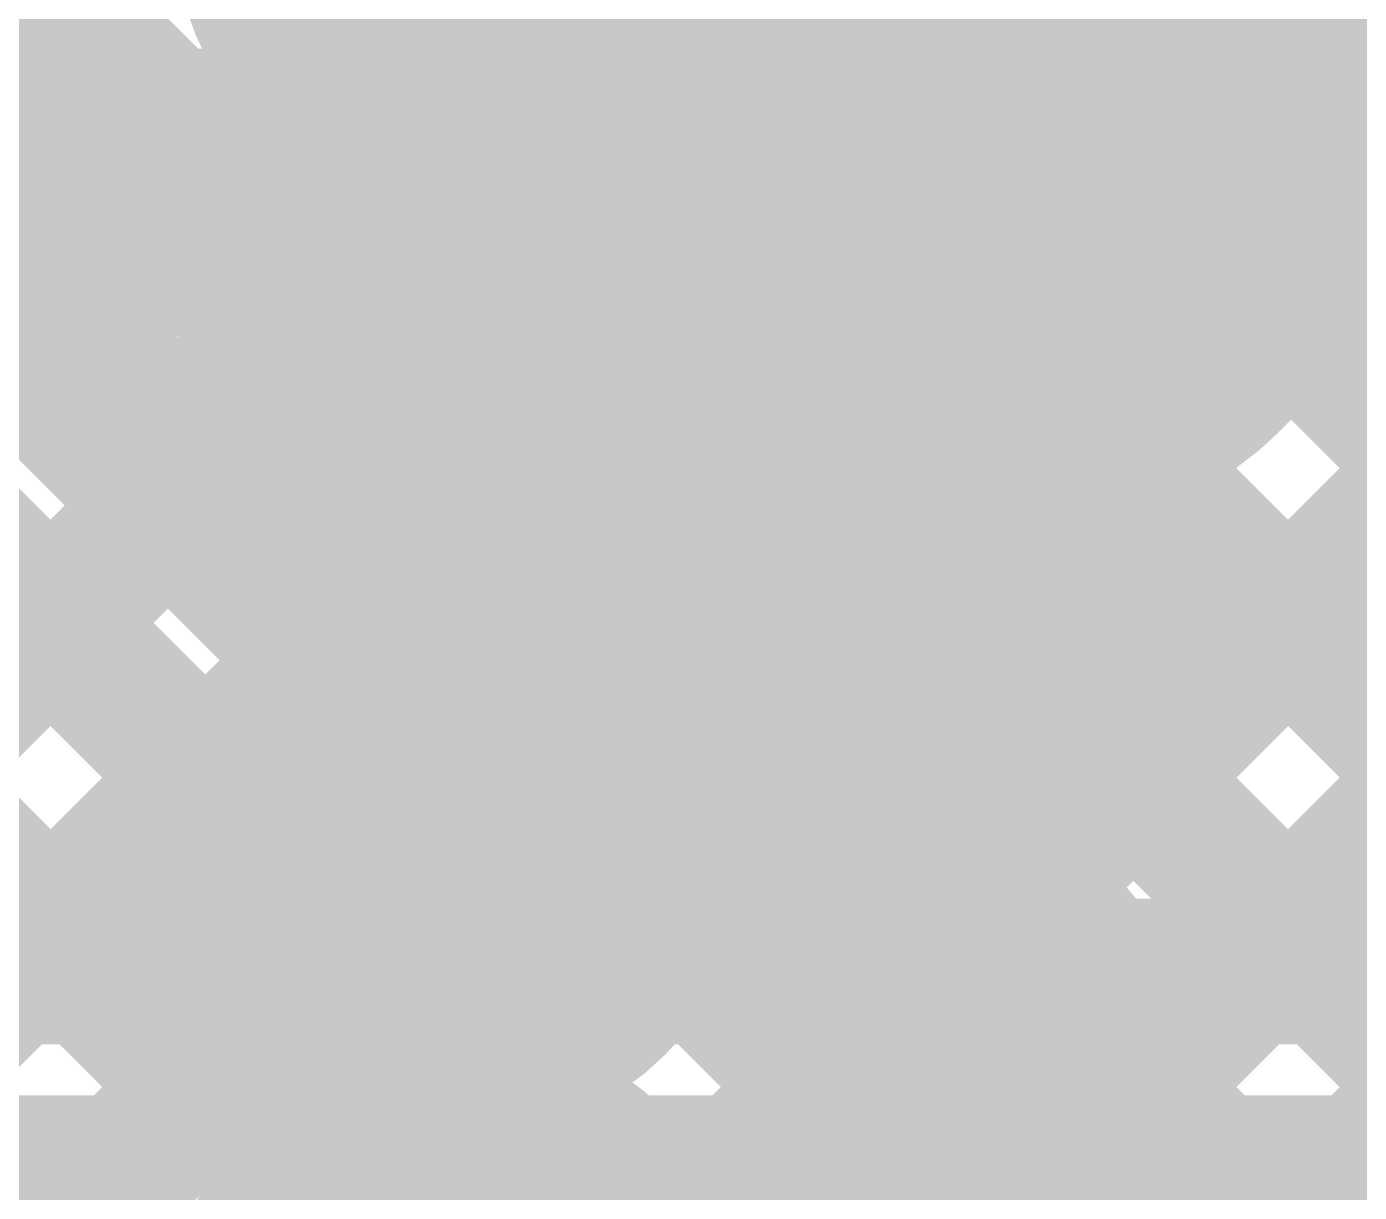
# Model space of a CAD drawing. Header units: millimetres. Extents: x 13 to 259, y -2 to 326.
# Drawn here: x 131.032 to 134.687, y 115.959 to 119.156 of the extents above; entities that cross this region are included whole.
import ezdxf

# ---------------------------------------------------------------- set-up
doc = ezdxf.new("R2010")
doc.units = ezdxf.units.MM
for name, color, linetype in [('BottomLayer', 5, 'Continuous'), ('ConnectLayer', 7, 'Continuous'), ('DrillDrawing', 1, 'Continuous'), ('Mechanical14', 56, 'Continuous'), ('Mechanical8', 56, 'Continuous'), ('MidLayer1', 16, 'Continuous'), ('MidLayer2', 76, 'Continuous'), ('MidLayer3', 90, 'Continuous'), ('MidLayer4', 156, 'Continuous'), ('MidLayer5', 130, 'Continuous'), ('MidLayer6', 216, 'Continuous'), ('MultiLayer', 9, 'Continuous'), ('TopLayer', 1, 'Continuous'), ('TopPaste', 8, 'Continuous'), ('TopSolder', 216, 'Continuous')]:
    doc.layers.add(name, color=color, linetype=linetype)

# ---------------------------------------------------------------- blocks, each defined once
blk = doc.blocks.new('SAMTEC_ASP_127797_01_185')
at = {"layer": 'Mechanical14', "const_width": 0.1}
for points in [[(-16.2052, -1.8796), (-16.8148, -1.8796)], [(-16.8148, -2.0206), (-16.8148, -1.8796)], [(-16.2052, -2.0206), (-16.2052, -1.8796)], [(-14.9352, -1.8796), (-15.5448, -1.8796)], [(-15.5448, -2.0206), (-15.5448, -1.8796)], [(-14.9352, -2.0206), (-14.9352, -1.8796)], [(-13.6652, -1.8796), (-14.2748, -1.8796)], [(-14.2748, -2.0206), (-14.2748, -1.8796)], [(-13.6652, -2.0206), (-13.6652, -1.8796)], [(-16.8148, -2.0206), (-16.9291, -2.0206)], [(-16.0909, -2.0206), (-16.2052, -2.0206)], [(-16.0909, -2.3762), (-16.0909, -2.0206)], [(-15.5448, -2.0206), (-15.6591, -2.0206)], [(-15.6591, -2.3762), (-15.6591, -2.0206)], [(-14.8209, -2.0206), (-14.9352, -2.0206)], [(-14.8209, -2.3762), (-14.8209, -2.0206)], [(-14.2748, -2.0206), (-14.3891, -2.0206)], [(-14.3891, -2.3762), (-14.3891, -2.0206)], [(-13.5509, -2.0206), (-13.6652, -2.0206)], [(-16.0909, -2.1336), (-16.9291, -2.1336)], [(-14.8209, -2.1336), (-15.6591, -2.1336)], [(-13.5509, -2.1336), (-14.3891, -2.1336)], [(-15.6591, -2.3762), (-16.0909, -2.3762)], [(-14.3891, -2.3762), (-14.8209, -2.3762)], [(-15.6591, -2.7038), (-16.0909, -2.7038)], [(-16.0909, -3.0594), (-16.0909, -2.7038)], [(-15.6591, -3.0594), (-15.6591, -2.7038)], [(-14.8209, -3.0594), (-14.8209, -2.7038)], [(-14.3891, -2.7038), (-14.8209, -2.7038)], [(-14.3891, -3.0594), (-14.3891, -2.7038)], [(-16.0909, -2.9464), (-16.9291, -2.9464)], [(-14.8209, -2.9464), (-15.6591, -2.9464)], [(-13.5509, -2.9464), (-14.3891, -2.9464)], [(-16.8148, -3.0594), (-16.9291, -3.0594)], [(-16.8148, -3.2004), (-16.8148, -3.0594)], [(-16.2052, -3.2004), (-16.2052, -3.0594)], [(-16.0909, -3.0594), (-16.2052, -3.0594)], [(-15.5448, -3.0594), (-15.6591, -3.0594)], [(-15.5448, -3.2004), (-15.5448, -3.0594)], [(-14.9352, -3.2004), (-14.9352, -3.0594)], [(-14.8209, -3.0594), (-14.9352, -3.0594)], [(-14.2748, -3.0594), (-14.3891, -3.0594)], [(-14.2748, -3.2004), (-14.2748, -3.0594)], [(-13.6652, -3.2004), (-13.6652, -3.0594)], [(-13.5509, -3.0594), (-13.6652, -3.0594)], [(-16.2052, -3.2004), (-16.8148, -3.2004)], [(-14.9352, -3.2004), (-15.5448, -3.2004)], [(-13.6652, -3.2004), (-14.2748, -3.2004)]]:
    blk.add_lwpolyline(points, dxfattribs=at)
at = {"layer": 'Mechanical14', "const_width": 0.05}
for points in [[(-16.8398, -1.8796, 1), (-16.7898, -1.8796, 1)], [(-16.8398, -1.8796, 1), (-16.7898, -1.8796, 1)], [(-16.2302, -1.8796, 1), (-16.1802, -1.8796, 1)], [(-16.2302, -1.8796, 1), (-16.1802, -1.8796, 1)], [(-15.5698, -1.8796, 1), (-15.5198, -1.8796, 1)], [(-15.5698, -1.8796, 1), (-15.5198, -1.8796, 1)], [(-14.9602, -1.8796, 1), (-14.9102, -1.8796, 1)], [(-14.9602, -1.8796, 1), (-14.9102, -1.8796, 1)], [(-14.2998, -1.8796, 1), (-14.2498, -1.8796, 1)], [(-14.2998, -1.8796, 1), (-14.2498, -1.8796, 1)], [(-13.6902, -1.8796, 1), (-13.6402, -1.8796, 1)], [(-13.6902, -1.8796, 1), (-13.6402, -1.8796, 1)], [(-16.8398, -2.0206, 1), (-16.7898, -2.0206, 1)], [(-16.8398, -2.0206, 1), (-16.7898, -2.0206, 1)], [(-16.2302, -2.0206, 1), (-16.1802, -2.0206, 1)], [(-16.2302, -2.0206, 1), (-16.1802, -2.0206, 1)], [(-16.1159, -2.0206, 1), (-16.0659, -2.0206, 1)], [(-16.1159, -2.0206, 1), (-16.0659, -2.0206, 1)], [(-15.6841, -2.0206, 1), (-15.6341, -2.0206, 1)], [(-15.6841, -2.0206, 1), (-15.6341, -2.0206, 1)], [(-15.5698, -2.0206, 1), (-15.5198, -2.0206, 1)], [(-15.5698, -2.0206, 1), (-15.5198, -2.0206, 1)], [(-14.9602, -2.0206, 1), (-14.9102, -2.0206, 1)], [(-14.9602, -2.0206, 1), (-14.9102, -2.0206, 1)], [(-14.8459, -2.0206, 1), (-14.7959, -2.0206, 1)], [(-14.8459, -2.0206, 1), (-14.7959, -2.0206, 1)], [(-14.4141, -2.0206, 1), (-14.3641, -2.0206, 1)], [(-14.4141, -2.0206, 1), (-14.3641, -2.0206, 1)], [(-14.2998, -2.0206, 1), (-14.2498, -2.0206, 1)], [(-14.2998, -2.0206, 1), (-14.2498, -2.0206, 1)], [(-13.6902, -2.0206, 1), (-13.6402, -2.0206, 1)], [(-13.6902, -2.0206, 1), (-13.6402, -2.0206, 1)], [(-16.1159, -2.1336, 1), (-16.0659, -2.1336, 1)], [(-15.6841, -2.1336, 1), (-15.6341, -2.1336, 1)], [(-14.8459, -2.1336, 1), (-14.7959, -2.1336, 1)], [(-14.4141, -2.1336, 1), (-14.3641, -2.1336, 1)], [(-16.1159, -2.3762, 1), (-16.0659, -2.3762, 1)], [(-16.1159, -2.3762, 1), (-16.0659, -2.3762, 1)], [(-15.6841, -2.3762, 1), (-15.6341, -2.3762, 1)], [(-15.6841, -2.3762, 1), (-15.6341, -2.3762, 1)], [(-14.8459, -2.3762, 1), (-14.7959, -2.3762, 1)], [(-14.8459, -2.3762, 1), (-14.7959, -2.3762, 1)], [(-14.4141, -2.3762, 1), (-14.3641, -2.3762, 1)], [(-14.4141, -2.3762, 1), (-14.3641, -2.3762, 1)], [(-16.1159, -2.7038, 1), (-16.0659, -2.7038, 1)], [(-16.1159, -2.7038, 1), (-16.0659, -2.7038, 1)], [(-15.6841, -2.7038, 1), (-15.6341, -2.7038, 1)], [(-15.6841, -2.7038, 1), (-15.6341, -2.7038, 1)], [(-14.8459, -2.7038, 1), (-14.7959, -2.7038, 1)], [(-14.8459, -2.7038, 1), (-14.7959, -2.7038, 1)], [(-14.4141, -2.7038, 1), (-14.3641, -2.7038, 1)], [(-14.4141, -2.7038, 1), (-14.3641, -2.7038, 1)], [(-16.1159, -2.9464, 1), (-16.0659, -2.9464, 1)], [(-15.6841, -2.9464, 1), (-15.6341, -2.9464, 1)], [(-14.8459, -2.9464, 1), (-14.7959, -2.9464, 1)], [(-14.4141, -2.9464, 1), (-14.3641, -2.9464, 1)], [(-16.8398, -3.0594, 1), (-16.7898, -3.0594, 1)], [(-16.8398, -3.0594, 1), (-16.7898, -3.0594, 1)], [(-16.2302, -3.0594, 1), (-16.1802, -3.0594, 1)], [(-16.2302, -3.0594, 1), (-16.1802, -3.0594, 1)], [(-16.1159, -3.0594, 1), (-16.0659, -3.0594, 1)], [(-16.1159, -3.0594, 1), (-16.0659, -3.0594, 1)], [(-15.6841, -3.0594, 1), (-15.6341, -3.0594, 1)], [(-15.6841, -3.0594, 1), (-15.6341, -3.0594, 1)], [(-15.5698, -3.0594, 1), (-15.5198, -3.0594, 1)], [(-15.5698, -3.0594, 1), (-15.5198, -3.0594, 1)], [(-14.9602, -3.0594, 1), (-14.9102, -3.0594, 1)], [(-14.9602, -3.0594, 1), (-14.9102, -3.0594, 1)], [(-14.8459, -3.0594, 1), (-14.7959, -3.0594, 1)], [(-14.8459, -3.0594, 1), (-14.7959, -3.0594, 1)], [(-14.4141, -3.0594, 1), (-14.3641, -3.0594, 1)], [(-14.4141, -3.0594, 1), (-14.3641, -3.0594, 1)], [(-14.2998, -3.0594, 1), (-14.2498, -3.0594, 1)], [(-14.2998, -3.0594, 1), (-14.2498, -3.0594, 1)], [(-13.6902, -3.0594, 1), (-13.6402, -3.0594, 1)], [(-13.6902, -3.0594, 1), (-13.6402, -3.0594, 1)], [(-16.8398, -3.2004, 1), (-16.7898, -3.2004, 1)], [(-16.8398, -3.2004, 1), (-16.7898, -3.2004, 1)], [(-16.2302, -3.2004, 1), (-16.1802, -3.2004, 1)], [(-16.2302, -3.2004, 1), (-16.1802, -3.2004, 1)], [(-15.5698, -3.2004, 1), (-15.5198, -3.2004, 1)], [(-15.5698, -3.2004, 1), (-15.5198, -3.2004, 1)], [(-14.9602, -3.2004, 1), (-14.9102, -3.2004, 1)], [(-14.9602, -3.2004, 1), (-14.9102, -3.2004, 1)], [(-14.2998, -3.2004, 1), (-14.2498, -3.2004, 1)], [(-14.2998, -3.2004, 1), (-14.2498, -3.2004, 1)], [(-13.6902, -3.2004, 1), (-13.6402, -3.2004, 1)], [(-13.6902, -3.2004, 1), (-13.6402, -3.2004, 1)]]:
    blk.add_lwpolyline(points, format="xyb", close=True, dxfattribs=at)
at = {"layer": 'Mechanical8', "const_width": 0.1}
for points in [[(-15.875, -1.905), (-15.875, -0.905)], [(-14.605, -1.905), (-14.605, -0.905)], [(-16.145, -1.905), (-17.145, -1.905)], [(-15.875, -1.905), (-16.875, -1.905)], [(-15.875, -2.905), (-15.875, -1.905)], [(-14.875, -1.905), (-15.875, -1.905)], [(-14.605, -1.905), (-15.605, -1.905)], [(-14.605, -2.905), (-14.605, -1.905)], [(-13.605, -1.905), (-14.605, -1.905)], [(-13.335, -1.905), (-14.335, -1.905)], [(-15.875, -3.175), (-15.875, -2.175)], [(-14.605, -3.175), (-14.605, -2.175)], [(-16.145, -3.175), (-17.145, -3.175)], [(-15.875, -3.175), (-16.875, -3.175)], [(-15.875, -4.175), (-15.875, -3.175)], [(-14.875, -3.175), (-15.875, -3.175)], [(-14.605, -3.175), (-15.605, -3.175)], [(-14.605, -4.175), (-14.605, -3.175)], [(-13.605, -3.175), (-14.605, -3.175)], [(-13.335, -3.175), (-14.335, -3.175)]]:
    blk.add_lwpolyline(points, dxfattribs=at)
at = {"layer": 'Mechanical8', "const_width": 0.05}
for points in [[(-15.9, -0.905, 1), (-15.85, -0.905, 1)], [(-14.63, -0.905, 1), (-14.58, -0.905, 1)], [(-16.9, -1.905, 1), (-16.85, -1.905, 1)], [(-16.17, -1.905, 1), (-16.12, -1.905, 1)], [(-15.9, -1.905, 1), (-15.85, -1.905, 1)], [(-15.9, -1.905, 1), (-15.85, -1.905, 1)], [(-15.9, -1.905, 1), (-15.85, -1.905, 1)], [(-15.9, -1.905, 1), (-15.85, -1.905, 1)], [(-15.63, -1.905, 1), (-15.58, -1.905, 1)], [(-14.9, -1.905, 1), (-14.85, -1.905, 1)], [(-14.63, -1.905, 1), (-14.58, -1.905, 1)], [(-14.63, -1.905, 1), (-14.58, -1.905, 1)], [(-14.63, -1.905, 1), (-14.58, -1.905, 1)], [(-14.63, -1.905, 1), (-14.58, -1.905, 1)], [(-14.36, -1.905, 1), (-14.31, -1.905, 1)], [(-15.9, -2.175, 1), (-15.85, -2.175, 1)], [(-14.63, -2.175, 1), (-14.58, -2.175, 1)], [(-15.9, -2.905, 1), (-15.85, -2.905, 1)], [(-14.63, -2.905, 1), (-14.58, -2.905, 1)], [(-16.9, -3.175, 1), (-16.85, -3.175, 1)], [(-16.17, -3.175, 1), (-16.12, -3.175, 1)], [(-15.9, -3.175, 1), (-15.85, -3.175, 1)], [(-15.9, -3.175, 1), (-15.85, -3.175, 1)], [(-15.9, -3.175, 1), (-15.85, -3.175, 1)], [(-15.9, -3.175, 1), (-15.85, -3.175, 1)], [(-15.63, -3.175, 1), (-15.58, -3.175, 1)], [(-14.9, -3.175, 1), (-14.85, -3.175, 1)], [(-14.63, -3.175, 1), (-14.58, -3.175, 1)], [(-14.63, -3.175, 1), (-14.58, -3.175, 1)], [(-14.63, -3.175, 1), (-14.58, -3.175, 1)], [(-14.63, -3.175, 1), (-14.58, -3.175, 1)], [(-14.36, -3.175, 1), (-14.31, -3.175, 1)], [(-15.9, -4.175, 1), (-15.85, -4.175, 1)], [(-14.63, -4.175, 1), (-14.58, -4.175, 1)]]:
    blk.add_lwpolyline(points, format="xyb", close=True, dxfattribs=at)
at = {"layer": 'TopLayer', "const_width": 0.32}
for points in [[(-17.305, -1.905, 1), (-16.985, -1.905, 1)], [(-16.035, -1.905, 1), (-15.715, -1.905, 1)], [(-14.765, -1.905, 1), (-14.445, -1.905, 1)], [(-17.305, -3.175, 1), (-16.985, -3.175, 1)], [(-16.035, -3.175, 1), (-15.715, -3.175, 1)], [(-14.765, -3.175, 1), (-14.445, -3.175, 1)]]:
    blk.add_lwpolyline(points, format="xyb", close=True, dxfattribs=at)
at = {"layer": 'TopPaste', "const_width": 0.32}
for points in [[(-17.305, -1.905, 1), (-16.985, -1.905, 1)], [(-16.035, -1.905, 1), (-15.715, -1.905, 1)], [(-14.765, -1.905, 1), (-14.445, -1.905, 1)], [(-17.305, -3.175, 1), (-16.985, -3.175, 1)], [(-16.035, -3.175, 1), (-15.715, -3.175, 1)], [(-14.765, -3.175, 1), (-14.445, -3.175, 1)]]:
    blk.add_lwpolyline(points, format="xyb", close=True, dxfattribs=at)
at = {"layer": 'TopSolder', "const_width": 0.4216}
for points in [[(-17.3558, -1.905, 1), (-16.9342, -1.905, 1)], [(-16.0858, -1.905, 1), (-15.6642, -1.905, 1)], [(-14.8158, -1.905, 1), (-14.3942, -1.905, 1)], [(-13.5458, -1.905, 1), (-13.1242, -1.905, 1)], [(-17.3558, -3.175, 1), (-16.9342, -3.175, 1)], [(-16.0858, -3.175, 1), (-15.6642, -3.175, 1)], [(-14.8158, -3.175, 1), (-14.3942, -3.175, 1)], [(-13.5458, -3.175, 1), (-13.1242, -3.175, 1)]]:
    blk.add_lwpolyline(points, format="xyb", close=True, dxfattribs=at)

msp = doc.modelspace()

# ---------------------------------------------------------------- linework, layer by layer
at = {"layer": 'BottomLayer', "const_width": 0.25}
for points in [[(132.1001, 118.1657, 1), (132.35, 118.1657, 1)], [(133.3701, 118.1657, 1), (133.62, 118.1657, 1)], [(132.1001, 116.8957, 1), (132.35, 116.8957, 1)], [(133.3701, 116.8957, 1), (133.62, 116.8957, 1)]]:
    msp.add_lwpolyline(points, format="xyb", close=True, dxfattribs=at)
at = {"layer": 'ConnectLayer', "const_width": 0.4}
for points in [[(126.3158, 123.9995), (135.041, 115.2744)], [(126.0294, 123.4374), (132.0185, 117.4484)], [(125.6294, 122.9889), (131.6408, 116.9775)], [(133.8834, 118.6099), (138.1309, 122.8574)], [(126.1047, 121.6651), (131.7693, 116.0004)], [(128.7598, 121.5555), (131.7718, 118.5435)], [(133.8834, 118.6099), (136.8609, 121.5874)], [(125.5861, 121.3351), (137.0944, 109.8268)], [(128.3356, 121.1312), (132.0184, 117.4484)], [(133.9345, 118.5594), (136.425, 121.05)], [(127.9113, 120.707), (131.6408, 116.9775)], [(134.0216, 117.8996), (136.7242, 120.6022)], [(134.0216, 117.8996), (136.7242, 120.6022)], [(133.8864, 116.0673), (138.1335, 120.3144)], [(134.3841, 116.565), (138.1335, 120.3144)], [(127.487, 120.2827), (131.7693, 116.0004)], [(119.5651, 107.6857), (132.0287, 120.1493)], [(126.7, 114.8207), (132.0287, 120.1494)], [(132.7843, 115.8137), (137.117, 120.1465)], [(133.5356, 116.565), (137.117, 120.1465)], [(134.3173, 118.1786), (136.26, 120.1213)], [(127.0628, 119.8584), (132.0144, 114.9068)], [(134.0343, 119.6752), (136.7222, 116.9873)], [(134.0343, 119.6752), (134.5422, 119.1672)], [(132.757, 119.1806), (132.9134, 119.3369)], [(132.7571, 119.1807), (132.9134, 119.337)], [(134.0156, 115.348), (137.9951, 119.3275)], [(133.7515, 116.7809), (136.26, 119.2895)], [(132.7792, 119.2332), (133.2925, 118.7199)], [(132.7792, 119.2332), (133.2925, 118.7199)], [(117.8779, 105.1499), (131.7783, 119.0504)], [(126.7, 113.9722), (131.7783, 119.0504)], [(133.8758, 118.9851), (134.118, 118.7429)], [(133.8759, 118.9851), (136.8544, 116.0065)], [(134.0841, 118.1325), (134.9112, 118.9596)], [(133.0856, 118.9268), (133.2925, 118.7199)], [(117.8779, 105.1499), (131.6236, 118.8957)], [(125.6164, 112.0399), (132.4802, 118.9037)], [(125.6164, 112.0399), (132.4802, 118.9037)], [(127.1796, 118.8957), (131.6351, 118.8957)], [(128.0255, 118.8957), (137.0944, 109.8268)], [(128.874, 118.8957), (131.7693, 116.0004)], [(129.7226, 118.8957), (131.6408, 116.9775)], [(130.5711, 118.8957), (132.0185, 117.4484)], [(131.4196, 118.8957), (135.041, 115.2744)], [(132.3238, 118.7474), (132.4801, 118.9037)], [(132.7843, 115.8137), (135.8663, 118.8957)], [(132.815, 118.8957), (132.9051, 118.8957)], [(133.8834, 118.6099), (134.1692, 118.8957)], [(133.8864, 116.0673), (136.7148, 118.8957)], [(133.9474, 118.9136), (136.8544, 116.0065)], [(134.0156, 115.348), (137.5633, 118.8957)], [(134.0216, 117.8996), (135.0177, 118.8957)], [(134.085, 118.8957), (137.9851, 118.8957)], [(134.8137, 118.8957), (136.7222, 116.9873)], [(127.019, 112.594), (133.3029, 118.8779)], [(127.019, 112.594), (133.3029, 118.8779)], [(132.3117, 118.8521), (132.4546, 118.7092)], [(132.3118, 118.8521), (132.9115, 118.2524)], [(132.3118, 118.8521), (132.9115, 118.2524)], [(132.7829, 118.3579), (133.3028, 118.8779)], [(133.4619, 118.7548), (133.5559, 118.8489)], [(134.8305, 118.8789), (136.7222, 116.9873)], [(133.4342, 118.7526), (133.5282, 118.8467)], [(129.2929, 116.565), (131.2336, 118.5057)], [(130.1414, 116.565), (132.0822, 118.5057)], [(130.303, 118.5057), (133.0051, 118.5057)], [(130.9611, 118.5057), (132.0185, 117.4484)], [(130.99, 116.565), (132.9307, 118.5057)], [(131.8096, 118.5057), (133.7503, 116.565)], [(132.6582, 118.5057), (132.9115, 118.2524)], [(134.4063, 118.4547), (136.2959, 116.565)], [(130.2078, 118.4105), (131.6408, 116.9775)], [(134.035, 116.216), (136.26, 118.441)], [(132.7685, 118.3953), (132.9115, 118.2524)], [(134.4998, 118.3611), (136.2601, 116.6008)], [(134.0216, 117.8996), (134.2286, 118.1066)], [(126.7, 113.1236), (131.6434, 118.067)], [(129.7835, 117.9862), (131.2048, 116.565)], [(134.0492, 117.9632), (137.1025, 114.9099)], [(134.0492, 117.9632), (137.1025, 114.9099)], [(134.0492, 117.9632), (137.1025, 114.9099)], [(134.0492, 117.9632), (135.4474, 116.565)], [(132.6134, 117.3399), (133.0509, 117.7774)], [(132.6134, 117.3399), (133.0509, 117.7774)], [(132.6134, 117.3399), (133.0509, 117.7774)], [(132.6134, 117.3399), (133.0509, 117.7774)], [(132.6028, 117.7125), (133.0418, 117.2735)], [(127.0189, 112.594), (132.0328, 117.6079)], [(132.7516, 116.6296), (133.7612, 117.6391)], [(132.7516, 116.6296), (133.7612, 117.6391)], [(132.7516, 116.6296), (133.7612, 117.6391)], [(133.495, 117.4857), (133.495, 117.5757)], [(133.5818, 117.5821), (135.3617, 115.8022)], [(133.5818, 117.5821), (135.3617, 115.8022)], [(133.5818, 117.5821), (134.5989, 116.565)], [(134.0156, 115.348), (136.26, 117.5924)], [(134.035, 117.4857), (134.035, 117.5757)], [(133.9573, 117.2066), (135.3617, 115.8022)], [(132.7517, 116.6297), (132.9142, 116.7922)], [(132.7777, 116.6891), (133.2885, 116.1784)], [(132.7777, 116.6891), (133.2885, 116.1784)], [(132.7777, 116.6891), (133.2884, 116.1784)], [(132.7777, 116.6891), (132.9018, 116.565)], [(128.3623, 116.565), (131.7364, 116.565)], [(132.7137, 116.565), (136.8164, 116.565)], [(129.6616, 114.3881), (131.7809, 116.5074)], [(129.6616, 114.3881), (131.7809, 116.5074)], [(129.6616, 114.3882), (131.7809, 116.5074)], [(132.3285, 116.2066), (132.4911, 116.3691)], [(132.3286, 116.2066), (132.4912, 116.3691)], [(132.3286, 116.2066), (132.4912, 116.3691)], [(132.7843, 115.8138), (133.307, 116.3365)], [(132.3069, 116.3114), (132.4452, 116.1731)], [(132.3069, 116.3114), (132.4452, 116.1731)], [(132.3069, 116.3114), (132.4451, 116.1731)], [(133.495, 116.2157), (133.495, 116.3057)], [(134.035, 116.2157), (134.035, 116.3057)], [(134.035, 116.2803), (135.041, 115.2744)], [(132.7724, 115.8458), (132.9108, 115.7075)], [(132.7724, 115.8458), (132.9108, 115.7075)], [(132.7725, 115.8458), (132.9108, 115.7075)]]:
    msp.add_lwpolyline(points, dxfattribs=at)
at = {"layer": 'ConnectLayer'}
for points, const_width in [([(132.815, 119.4357, 1), (131.6351, 119.4357, 1)], 0.4), ([(132.815, 119.4357, 1), (131.6351, 119.4357, 1)], 0.4), ([(134.085, 119.4357, 1), (132.9051, 119.4357, 1)], 0.4), ([(134.085, 119.4357, 1), (132.9051, 119.4357, 1)], 0.4), ([(132.8134, 119.337, 1), (133.0134, 119.337, 1)], 0.2), ([(132.8134, 119.3369, 1), (133.0134, 119.3369, 1)], 0.2), ([(132.6792, 119.2332, 1), (132.8792, 119.2332, 1)], 0.2), ([(132.6792, 119.2332, 1), (132.8792, 119.2332, 1)], 0.2), ([(132.657, 119.1806, 1), (132.857, 119.1806, 1)], 0.2), ([(132.6571, 119.1807, 1), (132.8571, 119.1807, 1)], 0.2), ([(134.4422, 119.1672, 1), (134.6422, 119.1672, 1)], 0.2), ([(131.6783, 119.0504, 1), (131.8783, 119.0504, 1)], 0.2), ([(131.6783, 119.0504, 1), (131.8783, 119.0504, 1)], 0.2), ([(133.7758, 118.9851, 1), (133.9758, 118.9851, 1)], 0.2), ([(133.7759, 118.9851, 1), (133.9759, 118.9851, 1)], 0.2), ([(131.7822, 118.9556, 1), (131.9822, 118.9556, 1)], 0.2), ([(131.7822, 118.9556, 1), (131.9822, 118.9556, 1)], 0.2), ([(131.7822, 118.9556, 1), (131.9822, 118.9556, 1)], 0.2), ([(132.4679, 118.9556, 1), (132.6679, 118.9556, 1)], 0.2), ([(132.4679, 118.9556, 1), (132.6679, 118.9556, 1)], 0.2), ([(132.4679, 118.9556, 1), (132.6679, 118.9556, 1)], 0.2), ([(132.9856, 118.9268, 1), (133.1856, 118.9268, 1)], 0.2), ([(133.0522, 118.9556, 1), (133.2522, 118.9556, 1)], 0.2), ([(133.0522, 118.9556, 1), (133.2522, 118.9556, 1)], 0.2), ([(133.0522, 118.9556, 1), (133.2522, 118.9556, 1)], 0.2), ([(133.7379, 118.9556, 1), (133.9379, 118.9556, 1)], 0.2), ([(133.7379, 118.9556, 1), (133.9379, 118.9556, 1)], 0.2), ([(133.7379, 118.9556, 1), (133.9379, 118.9556, 1)], 0.2), ([(131.3196, 118.8957, 1), (131.5196, 118.8957, 1)], 0.2), ([(131.5236, 118.8957, 1), (131.7236, 118.8957, 1)], 0.2), ([(131.5351, 118.8957, 1), (131.7351, 118.8957, 1)], 0.2), ([(131.5351, 118.8957, 1), (131.7351, 118.8957, 1)], 0.2), ([(131.5351, 118.8957, 1), (131.7351, 118.8957, 1)], 0.2), ([(132.3801, 118.9037, 1), (132.5801, 118.9037, 1)], 0.2), ([(132.3802, 118.9037, 1), (132.5802, 118.9037, 1)], 0.2), ([(132.3802, 118.9037, 1), (132.5802, 118.9037, 1)], 0.2), ([(132.715, 118.8957, 1), (132.915, 118.8957, 1)], 0.2), ([(132.715, 118.8957, 1), (132.915, 118.8957, 1)], 0.2), ([(132.715, 118.8957, 1), (132.915, 118.8957, 1)], 0.2), ([(132.8051, 118.8957, 1), (133.0051, 118.8957, 1)], 0.2), ([(132.8051, 118.8957, 1), (133.0051, 118.8957, 1)], 0.2), ([(132.8051, 118.8957, 1), (133.0051, 118.8957, 1)], 0.2), ([(133.8474, 118.9136, 1), (134.0474, 118.9136, 1)], 0.2), ([(133.985, 118.8957, 1), (134.185, 118.8957, 1)], 0.2), ([(133.985, 118.8957, 1), (134.185, 118.8957, 1)], 0.2), ([(133.985, 118.8957, 1), (134.185, 118.8957, 1)], 0.2), ([(134.0692, 118.8957, 1), (134.2692, 118.8957, 1)], 0.2), ([(134.7137, 118.8957, 1), (134.9137, 118.8957, 1)], 0.2), ([(132.2117, 118.8521, 1), (132.4117, 118.8521, 1)], 0.2), ([(132.2118, 118.8521, 1), (132.4118, 118.8521, 1)], 0.2), ([(132.2118, 118.8521, 1), (132.4118, 118.8521, 1)], 0.2), ([(133.2028, 118.8779, 1), (133.4028, 118.8779, 1)], 0.2), ([(133.2029, 118.8779, 1), (133.4029, 118.8779, 1)], 0.2), ([(133.2029, 118.8779, 1), (133.4029, 118.8779, 1)], 0.2), ([(133.4559, 118.8489, 1), (133.6559, 118.8489, 1)], 0.2), ([(134.7305, 118.8789, 1), (134.9305, 118.8789, 1)], 0.2), ([(133.4282, 118.8467, 1), (133.6282, 118.8467, 1)], 0.2), ([(132.815, 118.1657, 1), (131.6351, 118.1657, 1)], 0.4), ([(132.2238, 118.7474, 1), (132.4238, 118.7474, 1)], 0.2), ([(134.085, 118.1657, 1), (132.9051, 118.1657, 1)], 0.4), ([(134.085, 118.1657, 1), (132.9051, 118.1657, 1)], 0.4), ([(133.3342, 118.7526, 1), (133.5342, 118.7526, 1)], 0.2), ([(133.3619, 118.7548, 1), (133.5619, 118.7548, 1)], 0.2), ([(134.018, 118.7429, 1), (134.218, 118.7429, 1)], 0.2), ([(132.3546, 118.7092, 1), (132.5546, 118.7092, 1)], 0.2), ([(133.1925, 118.7199, 1), (133.3925, 118.7199, 1)], 0.2), ([(133.1925, 118.7199, 1), (133.3925, 118.7199, 1)], 0.2), ([(133.1925, 118.7199, 1), (133.3925, 118.7199, 1)], 0.2), ([(133.7834, 118.6099, 1), (133.9834, 118.6099, 1)], 0.2), ([(133.7834, 118.6099, 1), (133.9834, 118.6099, 1)], 0.2), ([(133.7834, 118.6099, 1), (133.9834, 118.6099, 1)], 0.2), ([(133.8345, 118.5594, 1), (134.0345, 118.5594, 1)], 0.2), ([(133.8345, 118.5594, 1), (134.0345, 118.5594, 1)], 0.2), ([(131.6718, 118.5435, 1), (131.8718, 118.5435, 1)], 0.2), ([(130.8611, 118.5057, 1), (131.0611, 118.5057, 1)], 0.2), ([(131.1336, 118.5057, 1), (131.3336, 118.5057, 1)], 0.2), ([(131.7096, 118.5057, 1), (131.9096, 118.5057, 1)], 0.2), ([(131.9822, 118.5057, 1), (132.1822, 118.5057, 1)], 0.2), ([(132.5582, 118.5057, 1), (132.7582, 118.5057, 1)], 0.2), ([(132.8307, 118.5057, 1), (133.0307, 118.5057, 1)], 0.2), ([(132.9051, 118.5057, 1), (133.1051, 118.5057, 1)], 0.2), ([(132.9129, 118.5058, 1), (133.1129, 118.5058, 1)], 0.2), ([(134.3063, 118.4547, 1), (134.5063, 118.4547, 1)], 0.2), ([(132.6685, 118.3953, 1), (132.8685, 118.3953, 1)], 0.2), ([(132.6829, 118.3579, 1), (132.8829, 118.3579, 1)], 0.2), ([(134.3998, 118.3611, 1), (134.5998, 118.3611, 1)], 0.2), ([(132.8115, 118.2524, 1), (133.0115, 118.2524, 1)], 0.2), ([(132.8115, 118.2524, 1), (133.0115, 118.2524, 1)], 0.2), ([(132.8115, 118.2524, 1), (133.0115, 118.2524, 1)], 0.2), ([(132.8115, 118.2524, 1), (133.0115, 118.2524, 1)], 0.2), ([(132.275, 118.1657, 1), (132.175, 118.1657, 1)], 0.4), ([(131.5351, 118.1657, 1), (131.7351, 118.1657, 1)], 0.2), ([(132.075, 118.1657, 1), (132.275, 118.1657, 1)], 0.2), ([(132.175, 118.1657, 1), (132.375, 118.1657, 1)], 0.2), ([(132.715, 118.1657, 1), (132.915, 118.1657, 1)], 0.2), ([(132.8051, 118.1657, 1), (133.0051, 118.1657, 1)], 0.2), ([(132.8051, 118.1657, 1), (133.0051, 118.1657, 1)], 0.2), ([(133.985, 118.1657, 1), (134.185, 118.1657, 1)], 0.2), ([(133.985, 118.1657, 1), (134.185, 118.1657, 1)], 0.2), ([(134.2163, 118.1776, 1), (134.4163, 118.1776, 1)], 0.2), ([(134.2173, 118.1786, 1), (134.4173, 118.1786, 1)], 0.2), ([(134.2173, 118.1786, 1), (134.4173, 118.1786, 1)], 0.2), ([(133.9841, 118.1325, 1), (134.1841, 118.1325, 1)], 0.2), ([(133.9841, 118.1325, 1), (134.1841, 118.1325, 1)], 0.2), ([(134.1286, 118.1066, 1), (134.3286, 118.1066, 1)], 0.2), ([(131.5434, 118.067, 1), (131.7434, 118.067, 1)], 0.2), ([(133.9708, 118.0369, 1), (134.1708, 118.0369, 1)], 0.2), ([(133.9708, 118.0369, 1), (134.1708, 118.0369, 1)], 0.2), ([(133.9708, 118.0369, 1), (134.1708, 118.0369, 1)], 0.2), ([(133.9492, 117.9632, 1), (134.1492, 117.9632, 1)], 0.2), ([(133.9492, 117.9632, 1), (134.1492, 117.9632, 1)], 0.2), ([(133.9492, 117.9632, 1), (134.1492, 117.9632, 1)], 0.2), ([(133.9492, 117.9632, 1), (134.1492, 117.9632, 1)], 0.2), ([(133.9216, 117.8996, 1), (134.1216, 117.8996, 1)], 0.2), ([(133.9216, 117.8996, 1), (134.1216, 117.8996, 1)], 0.2), ([(133.9216, 117.8996, 1), (134.1216, 117.8996, 1)], 0.2), ([(133.9216, 117.8996, 1), (134.1216, 117.8996, 1)], 0.2), ([(133.8752, 117.8228, 1), (134.0752, 117.8228, 1)], 0.2), ([(133.8752, 117.8228, 1), (134.0752, 117.8228, 1)], 0.2), ([(133.8752, 117.8228, 1), (134.0752, 117.8228, 1)], 0.2), ([(132.9509, 117.7774, 1), (133.1509, 117.7774, 1)], 0.2), ([(132.9509, 117.7774, 1), (133.1509, 117.7774, 1)], 0.2), ([(132.9509, 117.7774, 1), (133.1509, 117.7774, 1)], 0.2), ([(132.9509, 117.7774, 1), (133.1509, 117.7774, 1)], 0.2), ([(132.5028, 117.7125, 1), (132.7028, 117.7125, 1)], 0.2), ([(131.9328, 117.6079, 1), (132.1328, 117.6079, 1)], 0.2), ([(133.6612, 117.6391, 1), (133.8612, 117.6391, 1)], 0.2), ([(133.6612, 117.6391, 1), (133.8612, 117.6391, 1)], 0.2), ([(133.6612, 117.6391, 1), (133.8612, 117.6391, 1)], 0.2), ([(133.395, 117.5757, 1), (133.595, 117.5757, 1)], 0.2), ([(133.395, 117.5757, 1), (133.595, 117.5757, 1)], 0.2), ([(133.4818, 117.5821, 1), (133.6818, 117.5821, 1)], 0.2), ([(133.4818, 117.5821, 1), (133.6818, 117.5821, 1)], 0.2), ([(133.4818, 117.5821, 1), (133.6818, 117.5821, 1)], 0.2), ([(133.935, 117.5757, 1), (134.135, 117.5757, 1)], 0.2), ([(133.935, 117.5757, 1), (134.135, 117.5757, 1)], 0.2), ([(133.935, 117.5757, 1), (134.135, 117.5757, 1)], 0.2), ([(132.815, 116.8957, 1), (131.6351, 116.8957, 1)], 0.4), ([(132.815, 116.8957, 1), (131.6351, 116.8957, 1)], 0.4), ([(132.815, 116.8957, 1), (131.6351, 116.8957, 1)], 0.4), ([(133.395, 117.4857, 1), (133.595, 117.4857, 1)], 0.2), ([(133.395, 117.4857, 1), (133.595, 117.4857, 1)], 0.2), ([(133.935, 117.4857, 1), (134.135, 117.4857, 1)], 0.2), ([(133.935, 117.4857, 1), (134.135, 117.4857, 1)], 0.2), ([(133.935, 117.4857, 1), (134.135, 117.4857, 1)], 0.2), ([(131.9184, 117.4484, 1), (132.1184, 117.4484, 1)], 0.2), ([(131.9185, 117.4484, 1), (132.1185, 117.4484, 1)], 0.2), ([(131.9185, 117.4484, 1), (132.1185, 117.4484, 1)], 0.2), ([(131.9185, 117.4484, 1), (132.1185, 117.4484, 1)], 0.2), ([(132.5134, 117.3399, 1), (132.7134, 117.3399, 1)], 0.2), ([(132.5134, 117.3399, 1), (132.7134, 117.3399, 1)], 0.2), ([(132.5134, 117.3399, 1), (132.7134, 117.3399, 1)], 0.2), ([(132.5134, 117.3399, 1), (132.7134, 117.3399, 1)], 0.2), ([(132.9418, 117.2735, 1), (133.1418, 117.2735, 1)], 0.2), ([(133.8573, 117.2066, 1), (134.0573, 117.2066, 1)], 0.2), ([(131.5408, 116.9775, 1), (131.7408, 116.9775, 1)], 0.2), ([(131.5408, 116.9775, 1), (131.7408, 116.9775, 1)], 0.2), ([(131.5408, 116.9775, 1), (131.7407, 116.9775, 1)], 0.2), ([(131.5408, 116.9775, 1), (131.7408, 116.9775, 1)], 0.2), ([(133.395, 116.9457, 1), (133.595, 116.9457, 1)], 0.2), ([(133.395, 116.9457, 1), (133.595, 116.9457, 1)], 0.2), ([(133.395, 116.9457, 1), (133.595, 116.9457, 1)], 0.2), ([(131.5351, 116.8957, 1), (131.7351, 116.8957, 1)], 0.2), ([(131.5351, 116.8957, 1), (131.7351, 116.8957, 1)], 0.2), ([(131.5351, 116.8957, 1), (131.7351, 116.8957, 1)], 0.2), ([(132.715, 116.8957, 1), (132.915, 116.8957, 1)], 0.2), ([(132.715, 116.8957, 1), (132.915, 116.8957, 1)], 0.2), ([(132.715, 116.8957, 1), (132.915, 116.8957, 1)], 0.2), ([(132.715, 116.8957, 1), (132.915, 116.8957, 1)], 0.2), ([(132.715, 116.8957, 1), (132.915, 116.8957, 1)], 0.2), ([(133.395, 116.8457, 1), (133.595, 116.8457, 1)], 0.2), ([(133.395, 116.8457, 1), (133.595, 116.8457, 1)], 0.2), ([(133.395, 116.8457, 1), (133.595, 116.8457, 1)], 0.2), ([(132.8142, 116.7922, 1), (133.0142, 116.7922, 1)], 0.2), ([(133.6515, 116.7809, 1), (133.8515, 116.7809, 1)], 0.2), ([(132.6777, 116.6891, 1), (132.8777, 116.6891, 1)], 0.2), ([(132.6777, 116.6891, 1), (132.8777, 116.6891, 1)], 0.2), ([(132.6777, 116.6891, 1), (132.8777, 116.6891, 1)], 0.2), ([(132.6777, 116.6891, 1), (132.8777, 116.6891, 1)], 0.2), ([(132.6516, 116.6296, 1), (132.8516, 116.6296, 1)], 0.2), ([(132.6516, 116.6296, 1), (132.8516, 116.6296, 1)], 0.2), ([(132.6516, 116.6296, 1), (132.8516, 116.6296, 1)], 0.2), ([(132.6517, 116.6297, 1), (132.8517, 116.6297, 1)], 0.2), ([(130.89, 116.565, 1), (131.09, 116.565, 1)], 0.2), ([(131.1048, 116.565, 1), (131.3048, 116.565, 1)], 0.2), ([(131.6364, 116.565, 1), (131.8364, 116.565, 1)], 0.2), ([(131.6364, 116.565, 1), (131.8364, 116.565, 1)], 0.2), ([(132.6137, 116.565, 1), (132.8137, 116.565, 1)], 0.2), ([(132.6137, 116.565, 1), (132.8137, 116.565, 1)], 0.2), ([(132.8018, 116.565, 1), (133.0018, 116.565, 1)], 0.2), ([(133.4356, 116.565, 1), (133.6356, 116.565, 1)], 0.2), ([(133.6503, 116.565, 1), (133.8503, 116.565, 1)], 0.2), ([(134.2841, 116.565, 1), (134.4841, 116.565, 1)], 0.2), ([(134.4989, 116.565, 1), (134.6989, 116.565, 1)], 0.2), ([(131.6809, 116.5074, 1), (131.8809, 116.5074, 1)], 0.2), ([(131.6809, 116.5074, 1), (131.8809, 116.5074, 1)], 0.2), ([(131.6809, 116.5074, 1), (131.8809, 116.5074, 1)], 0.2), ([(132.3911, 116.3691, 1), (132.5911, 116.3691, 1)], 0.2), ([(132.3912, 116.3691, 1), (132.5912, 116.3691, 1)], 0.2), ([(132.3912, 116.3691, 1), (132.5912, 116.3691, 1)], 0.2), ([(133.207, 116.3365, 1), (133.407, 116.3365, 1)], 0.2), ([(132.2069, 116.3114, 1), (132.4069, 116.3114, 1)], 0.2), ([(132.2069, 116.3114, 1), (132.4069, 116.3114, 1)], 0.2), ([(132.2069, 116.3114, 1), (132.4069, 116.3114, 1)], 0.2), ([(133.395, 116.3057, 1), (133.595, 116.3057, 1)], 0.2), ([(133.395, 116.3057, 1), (133.595, 116.3057, 1)], 0.2), ([(133.935, 116.3057, 1), (134.135, 116.3057, 1)], 0.2), ([(133.935, 116.3057, 1), (134.135, 116.3057, 1)], 0.2), ([(133.935, 116.3057, 1), (134.135, 116.3057, 1)], 0.2), ([(133.935, 116.2803, 1), (134.135, 116.2803, 1)], 0.2), ([(132.815, 115.6257, 1), (131.6351, 115.6257, 1)], 0.4), ([(132.815, 115.6257, 1), (131.6351, 115.6257, 1)], 0.4), ([(132.815, 115.6257, 1), (131.6351, 115.6257, 1)], 0.4), ([(132.2285, 116.2066, 1), (132.4285, 116.2066, 1)], 0.2), ([(132.2286, 116.2066, 1), (132.4286, 116.2066, 1)], 0.2), ([(132.2286, 116.2066, 1), (132.4286, 116.2066, 1)], 0.2), ([(134.085, 115.6257, 1), (132.9051, 115.6257, 1)], 0.4), ([(134.085, 115.6257, 1), (132.9051, 115.6257, 1)], 0.4), ([(133.395, 116.2157, 1), (133.595, 116.2157, 1)], 0.2), ([(133.395, 116.2157, 1), (133.595, 116.2157, 1)], 0.2), ([(133.935, 116.216, 1), (134.135, 116.216, 1)], 0.2), ([(133.935, 116.2157, 1), (134.135, 116.2157, 1)], 0.2), ([(133.935, 116.2157, 1), (134.135, 116.2157, 1)], 0.2), ([(133.935, 116.2157, 1), (134.135, 116.2157, 1)], 0.2), ([(132.3451, 116.1731, 1), (132.5451, 116.1731, 1)], 0.2), ([(132.3452, 116.1731, 1), (132.5452, 116.1731, 1)], 0.2), ([(132.3452, 116.1731, 1), (132.5452, 116.1731, 1)], 0.2), ([(133.1884, 116.1784, 1), (133.3884, 116.1784, 1)], 0.2), ([(133.1885, 116.1784, 1), (133.3885, 116.1784, 1)], 0.2), ([(133.1885, 116.1784, 1), (133.3885, 116.1784, 1)], 0.2), ([(133.7864, 116.0673, 1), (133.9864, 116.0673, 1)], 0.2), ([(133.7864, 116.0673, 1), (133.9864, 116.0673, 1)], 0.2), ([(131.6693, 116.0004, 1), (131.8693, 116.0004, 1)], 0.2), ([(131.6693, 116.0004, 1), (131.8693, 116.0004, 1)], 0.2), ([(131.6693, 116.0004, 1), (131.8693, 116.0004, 1)], 0.2), ([(133.8752, 115.9686, 1), (134.0752, 115.9686, 1)], 0.2), ([(133.8752, 115.9686, 1), (134.0752, 115.9686, 1)], 0.2), ([(133.8752, 115.9686, 1), (134.0752, 115.9686, 1)], 0.2), ([(132.6724, 115.8458, 1), (132.8724, 115.8458, 1)], 0.2), ([(132.6724, 115.8458, 1), (132.8724, 115.8458, 1)], 0.2), ([(132.6725, 115.8458, 1), (132.8725, 115.8458, 1)], 0.2), ([(132.6843, 115.8138, 1), (132.8843, 115.8138, 1)], 0.2), ([(132.6843, 115.8137, 1), (132.8843, 115.8137, 1)], 0.2), ([(132.6843, 115.8137, 1), (132.8843, 115.8137, 1)], 0.2)]:
    msp.add_lwpolyline(points, format="xyb", close=True, dxfattribs=dict(at, const_width=const_width))
at = {"layer": 'ConnectLayer', "const_width": 0.4}
for points in [[(131.8822, 118.9556, -0.119394), (131.6351, 118.8957)], [(131.8822, 118.9556, -0.119394), (131.6351, 118.8957)], [(132.5679, 118.9556, -0.320409), (131.8822, 118.9556)], [(132.815, 118.8957, -0.119394), (132.5679, 118.9556)], [(132.815, 118.8957, -0.119394), (132.5679, 118.9556)], [(133.1522, 118.9556, -0.119394), (132.9051, 118.8957)], [(133.1522, 118.9556, -0.119394), (132.9051, 118.8957)], [(133.8379, 118.9556, -0.320409), (133.1522, 118.9556)], [(134.085, 118.8957, -0.119394), (133.8379, 118.9556)], [(134.085, 118.8957, -0.119394), (133.8379, 118.9556)], [(133.495, 117.5757, -1.541924), (133.9345, 118.5594)], [(134.0841, 118.1325, -1.326711), (133.0129, 118.5058)], [(134.3173, 118.1786, -0.133961), (134.0708, 118.0369)], [(134.3163, 118.1776, -0.133313), (134.0708, 118.0369)], [(134.0708, 118.0369, -0.100359), (133.9752, 117.8228)], [(133.9752, 117.8228, -0.119394), (134.035, 117.5757)], [(133.9752, 117.8228, -0.119394), (134.035, 117.5757)], [(131.7364, 116.565, -1.352557), (132.815, 116.8957)], [(133.495, 116.3057, -1), (133.495, 117.4857)], [(134.035, 117.4857, -0.414214), (133.495, 116.9457)], [(134.035, 117.4857, -0.414214), (133.495, 116.9457)], [(133.495, 116.8457, -1), (133.495, 116.9457)], [(132.815, 116.8957, -0.149861), (132.7137, 116.565)], [(133.495, 116.8457, -0.414214), (134.035, 116.3057)], [(133.495, 116.8457, -0.414214), (134.035, 116.3057)], [(133.495, 115.0357, -1), (133.495, 116.2157)], [(134.035, 116.2157, -0.119394), (133.9752, 115.9686)], [(134.035, 116.2157, -0.119394), (133.9752, 115.9686)], [(133.9752, 115.9686, -0.156291), (134.085, 115.6257)]]:
    msp.add_lwpolyline(points, format="xyb", dxfattribs=at)
at = {"layer": 'DrillDrawing', "const_width": 0.0508}
for points in [[(132.098, 118.2927), (132.098, 118.4197)], [(132.098, 118.4197), (132.352, 118.4197)], [(132.352, 118.2927), (132.352, 118.4197)], [(133.368, 118.2927), (133.368, 118.4197)], [(133.368, 118.4197), (133.622, 118.4197)], [(133.622, 118.2927), (133.622, 118.4197)], [(131.971, 118.0387), (131.971, 118.2927)], [(131.971, 118.2927), (132.098, 118.2927)], [(132.352, 118.2927), (132.479, 118.2927)], [(132.479, 118.0387), (132.479, 118.2927)], [(133.241, 118.0387), (133.241, 118.2927)], [(133.241, 118.2927), (133.368, 118.2927)], [(133.622, 118.2927), (133.749, 118.2927)], [(133.749, 118.0387), (133.749, 118.2927)], [(131.971, 118.0387), (132.098, 118.0387)], [(132.098, 117.9117), (132.098, 118.0387)], [(132.352, 118.0387), (132.479, 118.0387)], [(132.352, 117.9117), (132.352, 118.0387)], [(133.241, 118.0387), (133.368, 118.0387)], [(133.368, 117.9117), (133.368, 118.0387)], [(133.622, 118.0387), (133.749, 118.0387)], [(133.622, 117.9117), (133.622, 118.0387)], [(132.098, 117.9117), (132.352, 117.9117)], [(133.368, 117.9117), (133.622, 117.9117)], [(132.098, 117.0227), (132.098, 117.1497)], [(132.098, 117.1497), (132.352, 117.1497)], [(132.352, 117.0227), (132.352, 117.1497)], [(133.368, 117.0227), (133.368, 117.1497)], [(133.368, 117.1497), (133.622, 117.1497)], [(133.622, 117.0227), (133.622, 117.1497)], [(131.971, 116.7687), (131.971, 117.0227)], [(131.971, 117.0227), (132.098, 117.0227)], [(132.352, 117.0227), (132.479, 117.0227)], [(132.479, 116.7687), (132.479, 117.0227)], [(133.241, 116.7687), (133.241, 117.0227)], [(133.241, 117.0227), (133.368, 117.0227)], [(133.622, 117.0227), (133.749, 117.0227)], [(133.749, 116.7687), (133.749, 117.0227)], [(131.971, 116.7687), (132.098, 116.7687)], [(132.098, 116.6417), (132.098, 116.7687)], [(132.352, 116.7687), (132.479, 116.7687)], [(132.352, 116.6417), (132.352, 116.7687)], [(133.241, 116.7687), (133.368, 116.7687)], [(133.368, 116.6417), (133.368, 116.7687)], [(133.622, 116.7687), (133.749, 116.7687)], [(133.622, 116.6417), (133.622, 116.7687)], [(132.098, 116.6417), (132.352, 116.6417)], [(133.368, 116.6417), (133.622, 116.6417)]]:
    msp.add_lwpolyline(points, dxfattribs=at)
at = {"layer": 'DrillDrawing', "const_width": 0.0254}
for points in [[(132.0853, 118.4197, 1), (132.1107, 118.4197, 1)], [(132.0853, 118.4197, 1), (132.1107, 118.4197, 1)], [(132.3393, 118.4197, 1), (132.3647, 118.4197, 1)], [(132.3393, 118.4197, 1), (132.3647, 118.4197, 1)], [(133.3553, 118.4197, 1), (133.3807, 118.4197, 1)], [(133.3553, 118.4197, 1), (133.3807, 118.4197, 1)], [(133.6093, 118.4197, 1), (133.6347, 118.4197, 1)], [(133.6093, 118.4197, 1), (133.6347, 118.4197, 1)], [(131.9583, 118.2927, 1), (131.9837, 118.2927, 1)], [(131.9583, 118.2927, 1), (131.9837, 118.2927, 1)], [(132.0853, 118.2927, 1), (132.1107, 118.2927, 1)], [(132.0853, 118.2927, 1), (132.1107, 118.2927, 1)], [(132.3393, 118.2927, 1), (132.3647, 118.2927, 1)], [(132.3393, 118.2927, 1), (132.3647, 118.2927, 1)], [(132.4663, 118.2927, 1), (132.4917, 118.2927, 1)], [(132.4663, 118.2927, 1), (132.4917, 118.2927, 1)], [(133.2283, 118.2927, 1), (133.2537, 118.2927, 1)], [(133.2283, 118.2927, 1), (133.2537, 118.2927, 1)], [(133.3553, 118.2927, 1), (133.3807, 118.2927, 1)], [(133.3553, 118.2927, 1), (133.3807, 118.2927, 1)], [(133.6093, 118.2927, 1), (133.6347, 118.2927, 1)], [(133.6093, 118.2927, 1), (133.6347, 118.2927, 1)], [(133.7363, 118.2927, 1), (133.7617, 118.2927, 1)], [(133.7363, 118.2927, 1), (133.7617, 118.2927, 1)], [(131.9583, 118.0387, 1), (131.9837, 118.0387, 1)], [(131.9583, 118.0387, 1), (131.9837, 118.0387, 1)], [(132.0853, 118.0387, 1), (132.1107, 118.0387, 1)], [(132.0853, 118.0387, 1), (132.1107, 118.0387, 1)], [(132.3393, 118.0387, 1), (132.3647, 118.0387, 1)], [(132.3393, 118.0387, 1), (132.3647, 118.0387, 1)], [(132.4663, 118.0387, 1), (132.4917, 118.0387, 1)], [(132.4663, 118.0387, 1), (132.4917, 118.0387, 1)], [(133.2283, 118.0387, 1), (133.2537, 118.0387, 1)], [(133.2283, 118.0387, 1), (133.2537, 118.0387, 1)], [(133.3553, 118.0387, 1), (133.3807, 118.0387, 1)], [(133.3553, 118.0387, 1), (133.3807, 118.0387, 1)], [(133.6093, 118.0387, 1), (133.6347, 118.0387, 1)], [(133.6093, 118.0387, 1), (133.6347, 118.0387, 1)], [(133.7363, 118.0387, 1), (133.7617, 118.0387, 1)], [(133.7363, 118.0387, 1), (133.7617, 118.0387, 1)], [(132.0853, 117.9117, 1), (132.1107, 117.9117, 1)], [(132.0853, 117.9117, 1), (132.1107, 117.9117, 1)], [(132.3393, 117.9117, 1), (132.3647, 117.9117, 1)], [(132.3393, 117.9117, 1), (132.3647, 117.9117, 1)], [(133.3553, 117.9117, 1), (133.3807, 117.9117, 1)], [(133.3553, 117.9117, 1), (133.3807, 117.9117, 1)], [(133.6093, 117.9117, 1), (133.6347, 117.9117, 1)], [(133.6093, 117.9117, 1), (133.6347, 117.9117, 1)], [(132.0853, 117.1497, 1), (132.1107, 117.1497, 1)], [(132.0853, 117.1497, 1), (132.1107, 117.1497, 1)], [(132.3393, 117.1497, 1), (132.3647, 117.1497, 1)], [(132.3393, 117.1497, 1), (132.3647, 117.1497, 1)], [(133.3553, 117.1497, 1), (133.3807, 117.1497, 1)], [(133.3553, 117.1497, 1), (133.3807, 117.1497, 1)], [(133.6093, 117.1497, 1), (133.6347, 117.1497, 1)], [(133.6093, 117.1497, 1), (133.6347, 117.1497, 1)], [(131.9583, 117.0227, 1), (131.9837, 117.0227, 1)], [(131.9583, 117.0227, 1), (131.9837, 117.0227, 1)], [(132.0853, 117.0227, 1), (132.1107, 117.0227, 1)], [(132.0853, 117.0227, 1), (132.1107, 117.0227, 1)], [(132.3393, 117.0227, 1), (132.3647, 117.0227, 1)], [(132.3393, 117.0227, 1), (132.3647, 117.0227, 1)], [(132.4663, 117.0227, 1), (132.4917, 117.0227, 1)], [(132.4663, 117.0227, 1), (132.4917, 117.0227, 1)], [(133.2283, 117.0227, 1), (133.2537, 117.0227, 1)], [(133.2283, 117.0227, 1), (133.2537, 117.0227, 1)], [(133.3553, 117.0227, 1), (133.3807, 117.0227, 1)], [(133.3553, 117.0227, 1), (133.3807, 117.0227, 1)], [(133.6093, 117.0227, 1), (133.6347, 117.0227, 1)], [(133.6093, 117.0227, 1), (133.6347, 117.0227, 1)], [(133.7363, 117.0227, 1), (133.7617, 117.0227, 1)], [(133.7363, 117.0227, 1), (133.7617, 117.0227, 1)], [(131.9583, 116.7687, 1), (131.9837, 116.7687, 1)], [(131.9583, 116.7687, 1), (131.9837, 116.7687, 1)], [(132.0853, 116.7687, 1), (132.1107, 116.7687, 1)], [(132.0853, 116.7687, 1), (132.1107, 116.7687, 1)], [(132.3393, 116.7687, 1), (132.3647, 116.7687, 1)], [(132.3393, 116.7687, 1), (132.3647, 116.7687, 1)], [(132.4663, 116.7687, 1), (132.4917, 116.7687, 1)], [(132.4663, 116.7687, 1), (132.4917, 116.7687, 1)], [(133.2283, 116.7687, 1), (133.2537, 116.7687, 1)], [(133.2283, 116.7687, 1), (133.2537, 116.7687, 1)], [(133.3553, 116.7687, 1), (133.3807, 116.7687, 1)], [(133.3553, 116.7687, 1), (133.3807, 116.7687, 1)], [(133.6093, 116.7687, 1), (133.6347, 116.7687, 1)], [(133.6093, 116.7687, 1), (133.6347, 116.7687, 1)], [(133.7363, 116.7687, 1), (133.7617, 116.7687, 1)], [(133.7363, 116.7687, 1), (133.7617, 116.7687, 1)], [(132.0853, 116.6417, 1), (132.1107, 116.6417, 1)], [(132.0853, 116.6417, 1), (132.1107, 116.6417, 1)], [(132.3393, 116.6417, 1), (132.3647, 116.6417, 1)], [(132.3393, 116.6417, 1), (132.3647, 116.6417, 1)], [(133.3553, 116.6417, 1), (133.3807, 116.6417, 1)], [(133.3553, 116.6417, 1), (133.3807, 116.6417, 1)], [(133.6093, 116.6417, 1), (133.6347, 116.6417, 1)], [(133.6093, 116.6417, 1), (133.6347, 116.6417, 1)]]:
    msp.add_lwpolyline(points, format="xyb", close=True, dxfattribs=at)
at = {"layer": 'MidLayer1', "const_width": 0.25}
for points in [[(132.1001, 118.1657, 1), (132.35, 118.1657, 1)], [(133.3701, 118.1657, 1), (133.62, 118.1657, 1)], [(132.1001, 116.8957, 1), (132.35, 116.8957, 1)], [(133.3701, 116.8957, 1), (133.62, 116.8957, 1)]]:
    msp.add_lwpolyline(points, format="xyb", close=True, dxfattribs=at)
at = {"layer": 'MidLayer2', "const_width": 0.2}
msp.add_lwpolyline([(129.7958, 119.325), (132.225, 116.8957)], dxfattribs=at)
at = {"layer": 'MidLayer2'}
for points, const_width in [([(132.1001, 118.1657, 1), (132.35, 118.1657, 1)], 0.25), ([(133.3701, 118.1657, 1), (133.62, 118.1657, 1)], 0.25), ([(132.1001, 116.8957, 1), (132.35, 116.8957, 1)], 0.25), ([(133.3701, 116.8957, 1), (133.62, 116.8957, 1)], 0.25), ([(132.175, 116.8957, 1), (132.275, 116.8957, 1)], 0.1)]:
    msp.add_lwpolyline(points, format="xyb", close=True, dxfattribs=dict(at, const_width=const_width))
at = {"layer": 'MidLayer3'}
for points, const_width in [([(133.0051, 118.9457), (133.495, 119.4357)], 0.2), ([(133.495, 118.1657), (134.6, 119.2707)], 0.2), ([(130.1208, 118.9457), (133.0051, 118.9457)], 0.2), ([(127.8, 116.15), (138.975, 116.15)], 0.15)]:
    msp.add_lwpolyline(points, dxfattribs=dict(at, const_width=const_width))
for points, const_width in [([(132.9551, 118.9457, 1), (133.0551, 118.9457, 1)], 0.1), ([(132.9551, 118.9457, 1), (133.0551, 118.9457, 1)], 0.1), ([(132.1001, 118.1657, 1), (132.35, 118.1657, 1)], 0.25), ([(133.3701, 118.1657, 1), (133.62, 118.1657, 1)], 0.25), ([(133.445, 118.1657, 1), (133.545, 118.1657, 1)], 0.1), ([(132.1001, 116.8957, 1), (132.35, 116.8957, 1)], 0.25), ([(133.3701, 116.8957, 1), (133.62, 116.8957, 1)], 0.25)]:
    msp.add_lwpolyline(points, format="xyb", close=True, dxfattribs=dict(at, const_width=const_width))
at = {"layer": 'MidLayer4'}
for points, const_width in [([(132.1001, 118.1657, 1), (132.35, 118.1657, 1)], 0.25), ([(133.3701, 118.1657, 1), (133.62, 118.1657, 1)], 0.25), ([(132.1001, 116.8957, 1), (132.35, 116.8957, 1)], 0.25), ([(133.3701, 116.8957, 1), (133.62, 116.8957, 1)], 0.25), ([(133.648, 116.1157, 1), (133.748, 116.1157, 1)], 0.1), ([(133.648, 116.1157, 1), (133.748, 116.1157, 1)], 0.1)]:
    msp.add_lwpolyline(points, format="xyb", close=True, dxfattribs=dict(at, const_width=const_width))
at = {"layer": 'MidLayer4', "const_width": 0.2}
for points in [[(129.3209, 116.1157), (133.698, 116.1157)], [(133.698, 116.1157), (133.985, 115.8287)]]:
    msp.add_lwpolyline(points, dxfattribs=at)
at = {"layer": 'MidLayer5', "const_width": 0.25}
for points in [[(132.1001, 118.1657, 1), (132.35, 118.1657, 1)], [(133.3701, 118.1657, 1), (133.62, 118.1657, 1)], [(132.1001, 116.8957, 1), (132.35, 116.8957, 1)], [(133.3701, 116.8957, 1), (133.62, 116.8957, 1)]]:
    msp.add_lwpolyline(points, format="xyb", close=True, dxfattribs=at)
at = {"layer": 'MidLayer6', "const_width": 0.25}
for points in [[(132.1001, 118.1657, 1), (132.35, 118.1657, 1)], [(133.3701, 118.1657, 1), (133.62, 118.1657, 1)], [(132.1001, 116.8957, 1), (132.35, 116.8957, 1)], [(133.3701, 116.8957, 1), (133.62, 116.8957, 1)]]:
    msp.add_lwpolyline(points, format="xyb", close=True, dxfattribs=at)
at = {"layer": 'MultiLayer', "const_width": 0.25}
for points in [[(132.1001, 118.1657, 1), (132.35, 118.1657, 1)], [(133.3701, 118.1657, 1), (133.62, 118.1657, 1)], [(132.1001, 116.8957, 1), (132.35, 116.8957, 1)], [(133.3701, 116.8957, 1), (133.62, 116.8957, 1)]]:
    msp.add_lwpolyline(points, format="xyb", close=True, dxfattribs=at)
at = {"layer": 'TopLayer', "const_width": 0.25}
for points in [[(132.1001, 118.1657, 1), (132.35, 118.1657, 1)], [(133.3701, 118.1657, 1), (133.62, 118.1657, 1)], [(132.1001, 116.8957, 1), (132.35, 116.8957, 1)], [(133.3701, 116.8957, 1), (133.62, 116.8957, 1)]]:
    msp.add_lwpolyline(points, format="xyb", close=True, dxfattribs=at)

# ---------------------------------------------------------------- block references
at = {"rotation": 270}
msp.add_blockref('SAMTEC_ASP_127797_01_185', (135.4, 102.2907), dxfattribs=at)

doc.saveas('drawing.dxf')
